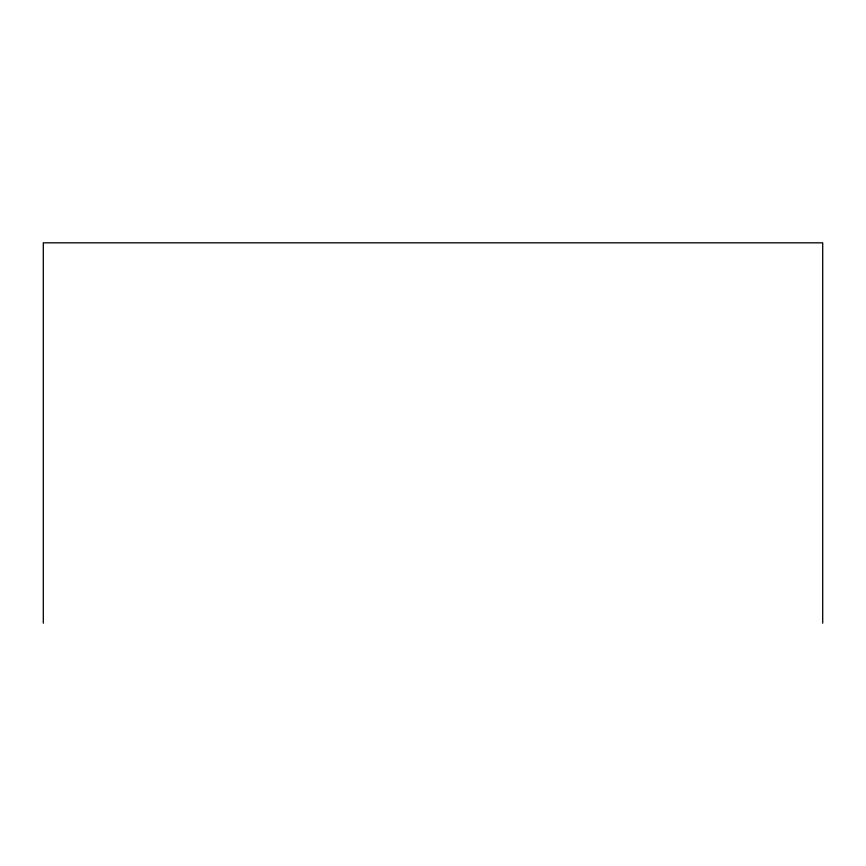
<?xml version="1.0" encoding="UTF-8"?>
<svg xmlns="http://www.w3.org/2000/svg" width="866" height="866" viewBox="0 0 866 866"><rect width="100%" height="100%" fill="white"/><g stroke="black" fill="none" stroke-linecap="round" stroke-linejoin="round"><path stroke-width="1.3" d="M822.7 623.174L822.7 242.826L43.3 242.826L43.3 623.174"/></g></svg>
